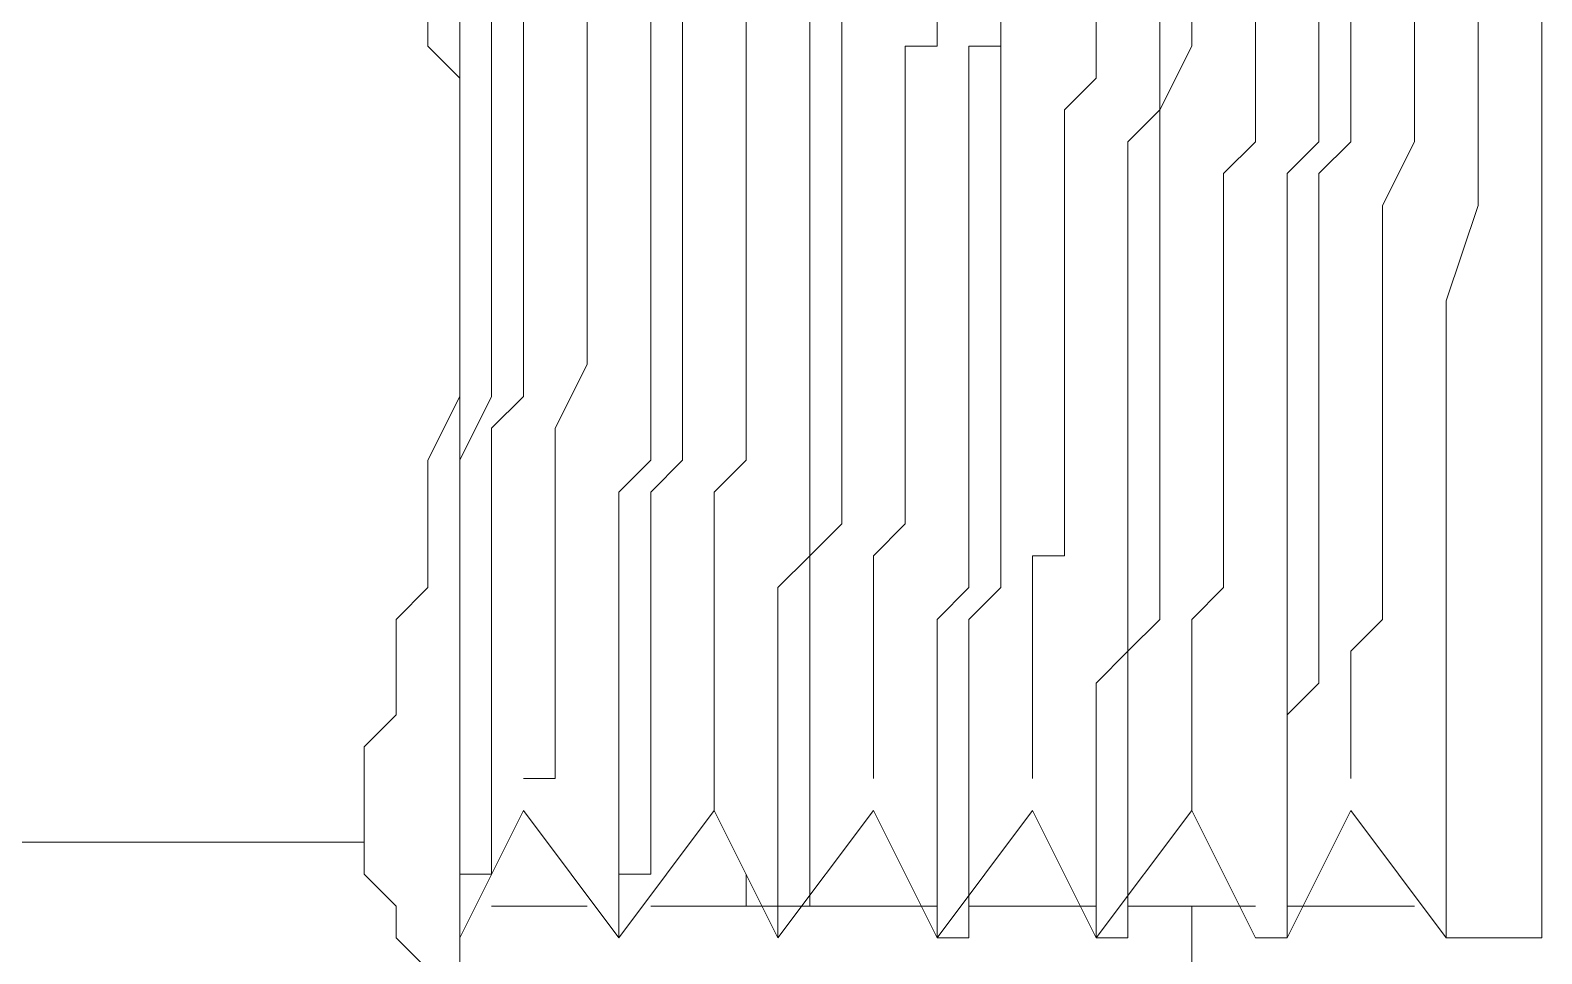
# Model space of a CAD drawing. Header units: millimetres. Extents: x 1341 to 37388, y -13954 to 1849.
# Drawn here: x 29659.15 to 29674.17, y 345.6 to 354.77 of the extents above; entities that cross this region are included whole.
import ezdxf

# ---------------------------------------------------------------- set-up
doc = ezdxf.new("R2010")
doc.units = ezdxf.units.MM
doc.layers.add('COMPONENTE', color=3, linetype='Continuous')

# ---------------------------------------------------------------- blocks, each defined once
blk = doc.blocks.new('TRANFORMADOR_IP00_TRAEL_VISTA_FRONT')
at = {"layer": 'COMPONENTE', "linetype": 'Continuous', "lineweight": 0}
for points in [[(5239.245, 3485.913), (5239.245, 3477.373)], [(5250, 3484.015), (5250, 3470.73)], [(5238.929, 3479.587), (5238.929, 3479.903)], [(5239.561, 3479.587), (5239.561, 3479.903)], [(5239.878, 3479.587), (5239.878, 3479.903)], [(5240.51, 3479.587), (5240.51, 3479.903)], [(5241.143, 3479.587), (5241.143, 3479.903)], [(5241.459, 3479.587), (5241.459, 3479.903)], [(5242.092, 3479.587), (5242.092, 3479.903)], [(5242.724, 3479.587), (5242.724, 3479.903)], [(5243.041, 3479.587), (5243.041, 3479.903)], [(5243.99, 3479.587), (5243.99, 3479.903)], [(5244.622, 3479.587), (5244.622, 3479.903)], [(5244.622, 3479.587), (5244.622, 3479.903)], [(5245.571, 3479.587), (5245.571, 3479.903)], [(5246.204, 3479.587), (5246.204, 3479.903)], [(5246.52, 3479.587), (5246.52, 3479.903)], [(5247.153, 3479.587), (5247.153, 3479.903)], [(5247.785, 3479.587), (5247.785, 3479.903)], [(5248.102, 3479.587), (5248.102, 3479.903)], [(5248.734, 3479.587), (5248.734, 3479.903)], [(5249.367, 3479.587), (5249.367, 3479.903)], [(5239.245, 3479.27), (5238.929, 3479.587)], [(5239.561, 3478.954), (5239.561, 3479.587)], [(5239.561, 3479.587), (5239.561, 3479.587)], [(5239.878, 3479.27), (5239.878, 3479.587)], [(5240.51, 3479.27), (5240.51, 3479.587)], [(5240.51, 3479.587), (5240.51, 3479.587)], [(5241.143, 3478.954), (5241.143, 3479.587)], [(5241.143, 3479.587), (5241.143, 3479.587)], [(5241.459, 3479.27), (5241.459, 3479.587)], [(5242.092, 3479.27), (5242.092, 3479.587)], [(5242.092, 3479.587), (5242.092, 3479.587)], [(5242.724, 3478.954), (5242.724, 3479.587)], [(5242.724, 3479.587), (5242.724, 3479.587)], [(5243.041, 3479.27), (5243.041, 3479.587)], [(5243.673, 3479.27), (5243.673, 3479.587)], [(5243.673, 3479.587), (5243.99, 3479.587)], [(5244.306, 3478.954), (5244.306, 3479.587)], [(5244.306, 3479.587), (5244.622, 3479.587)], [(5244.622, 3479.27), (5244.622, 3479.587)], [(5245.571, 3479.27), (5245.571, 3479.587)], [(5245.571, 3479.587), (5245.571, 3479.587)], [(5246.204, 3478.954), (5246.52, 3479.587)], [(5246.204, 3478.954), (5246.204, 3479.587)], [(5246.204, 3479.587), (5246.204, 3479.587)], [(5246.52, 3479.587), (5246.52, 3479.587)], [(5247.153, 3479.27), (5247.153, 3479.587)], [(5247.153, 3479.587), (5247.153, 3479.587)], [(5247.785, 3479.27), (5247.785, 3479.587)], [(5248.102, 3479.27), (5248.102, 3479.587)], [(5248.734, 3479.27), (5248.734, 3479.587)], [(5248.734, 3479.587), (5248.734, 3479.587)], [(5249.367, 3478.954), (5249.367, 3479.587)], [(5249.367, 3479.587), (5249.367, 3479.587)], [(5239.245, 3478.954), (5239.245, 3479.27)], [(5239.878, 3478.954), (5239.878, 3479.27)], [(5240.51, 3478.954), (5240.51, 3479.27)], [(5241.459, 3478.954), (5241.459, 3479.27)], [(5242.092, 3478.954), (5242.092, 3479.27)], [(5243.041, 3478.954), (5243.041, 3479.27)], [(5243.673, 3478.954), (5243.673, 3479.27)], [(5244.622, 3478.954), (5244.622, 3479.27)], [(5245.255, 3478.954), (5245.571, 3479.27)], [(5247.153, 3478.954), (5247.153, 3479.27)], [(5247.785, 3478.954), (5247.785, 3479.27)], [(5248.102, 3478.954), (5248.102, 3479.27)], [(5248.734, 3478.954), (5248.734, 3479.27)], [(5239.245, 3478.638), (5239.245, 3478.954)], [(5239.561, 3478.638), (5239.561, 3478.954)], [(5239.878, 3478.638), (5239.878, 3478.954)], [(5240.51, 3478.638), (5240.51, 3478.954)], [(5241.143, 3478.638), (5241.143, 3478.954)], [(5241.459, 3478.638), (5241.459, 3478.954)], [(5242.092, 3478.638), (5242.092, 3478.954)], [(5242.724, 3478.638), (5242.724, 3478.954)], [(5243.041, 3478.638), (5243.041, 3478.954)], [(5243.673, 3478.638), (5243.673, 3478.954)], [(5244.306, 3478.638), (5244.306, 3478.954)], [(5244.622, 3478.638), (5244.622, 3478.954)], [(5245.255, 3478.638), (5245.255, 3478.954)], [(5245.887, 3478.638), (5246.204, 3478.954)], [(5246.204, 3478.638), (5246.204, 3478.954)], [(5247.153, 3478.638), (5247.153, 3478.954)], [(5247.785, 3478.638), (5247.785, 3478.954)], [(5248.102, 3478.638), (5248.102, 3478.954)], [(5248.734, 3478.638), (5248.734, 3478.954)], [(5249.367, 3478.638), (5249.367, 3478.954)], [(5239.245, 3478.005), (5239.245, 3478.638)], [(5239.245, 3478.638), (5239.245, 3478.638)], [(5239.561, 3478.005), (5239.561, 3478.638)], [(5239.561, 3478.638), (5239.561, 3478.638)], [(5239.878, 3478.322), (5239.878, 3478.638)], [(5240.51, 3478.322), (5240.51, 3478.638)], [(5241.143, 3478.005), (5241.143, 3478.638)], [(5241.143, 3478.638), (5241.143, 3478.638)], [(5241.459, 3478.322), (5241.459, 3478.638)], [(5242.092, 3478.322), (5242.092, 3478.638)], [(5242.724, 3478.322), (5242.724, 3478.638)], [(5243.041, 3478.322), (5243.041, 3478.638)], [(5243.673, 3478.005), (5243.673, 3478.638)], [(5243.673, 3478.638), (5243.673, 3478.638)], [(5244.306, 3478.005), (5244.306, 3478.638)], [(5244.306, 3478.638), (5244.306, 3478.638)], [(5244.622, 3478.322), (5244.622, 3478.638)], [(5245.255, 3478.322), (5245.255, 3478.638)], [(5245.887, 3478.322), (5245.887, 3478.638)], [(5246.204, 3478.322), (5246.204, 3478.638)], [(5246.836, 3478.322), (5247.153, 3478.638)], [(5247.469, 3478.322), (5247.785, 3478.638)], [(5247.785, 3478.322), (5248.102, 3478.638)], [(5248.418, 3478.005), (5248.734, 3478.638)], [(5248.734, 3478.638), (5248.734, 3478.638)], [(5249.367, 3478.005), (5249.367, 3478.638)], [(5249.367, 3478.638), (5249.367, 3478.638)], [(5239.878, 3477.689), (5239.878, 3478.322)], [(5240.51, 3478.005), (5240.51, 3478.322)], [(5241.459, 3477.689), (5241.459, 3478.322)], [(5242.092, 3478.005), (5242.092, 3478.322)], [(5242.724, 3478.005), (5242.724, 3478.322)], [(5243.041, 3477.689), (5243.041, 3478.322)], [(5244.622, 3477.689), (5244.622, 3478.322)], [(5245.255, 3478.005), (5245.255, 3478.322)], [(5245.887, 3478.005), (5245.887, 3478.322)], [(5246.204, 3478.005), (5246.204, 3478.322)], [(5246.836, 3478.005), (5246.836, 3478.322)], [(5247.469, 3477.689), (5247.469, 3478.322)], [(5247.785, 3477.689), (5247.785, 3478.322)], [(5239.245, 3477.373), (5239.245, 3478.005)], [(5239.245, 3478.005), (5239.245, 3478.005)], [(5239.561, 3477.056), (5239.561, 3478.005)], [(5240.51, 3477.373), (5240.51, 3478.005)], [(5241.143, 3477.056), (5241.143, 3478.005)], [(5242.092, 3477.373), (5242.092, 3478.005)], [(5242.724, 3477.373), (5242.724, 3478.005)], [(5243.673, 3477.373), (5243.673, 3478.005)], [(5244.306, 3477.056), (5244.306, 3478.005)], [(5245.255, 3477.373), (5245.255, 3478.005)], [(5245.887, 3477.373), (5245.887, 3478.005)], [(5246.204, 3477.373), (5246.204, 3478.005)], [(5246.836, 3477.373), (5246.836, 3478.005)], [(5248.418, 3477.373), (5248.418, 3478.005)], [(5249.051, 3477.056), (5249.367, 3478.005)], [(5239.878, 3477.056), (5239.878, 3477.689)], [(5241.459, 3477.056), (5241.459, 3477.689)], [(5243.041, 3477.056), (5243.041, 3477.689)], [(5244.622, 3477.056), (5244.622, 3477.689)], [(5247.469, 3477.056), (5247.469, 3477.689)], [(5247.785, 3477.056), (5247.785, 3477.689)], [(5239.245, 3476.74), (5239.245, 3477.373)], [(5239.245, 3477.373), (5239.245, 3468.832)], [(5240.51, 3477.056), (5240.51, 3477.373)], [(5242.092, 3477.056), (5242.092, 3477.373)], [(5242.724, 3476.74), (5242.724, 3477.373)], [(5243.673, 3477.056), (5243.673, 3477.373)], [(5245.255, 3477.056), (5245.255, 3477.373)], [(5245.887, 3476.74), (5245.887, 3477.373)], [(5246.204, 3476.74), (5246.204, 3477.373)], [(5246.836, 3477.056), (5246.836, 3477.373)], [(5248.418, 3477.056), (5248.418, 3477.373)], [(5239.561, 3476.424), (5239.561, 3477.056)], [(5239.878, 3476.424), (5239.878, 3477.056)], [(5240.51, 3476.424), (5240.51, 3477.056)], [(5241.143, 3476.424), (5241.143, 3477.056)], [(5241.459, 3476.424), (5241.459, 3477.056)], [(5242.092, 3476.424), (5242.092, 3477.056)], [(5243.041, 3476.424), (5243.041, 3477.056)], [(5243.673, 3476.424), (5243.673, 3477.056)], [(5244.306, 3476.424), (5244.306, 3477.056)], [(5244.622, 3476.424), (5244.622, 3477.056)], [(5245.255, 3476.424), (5245.255, 3477.056)], [(5246.836, 3476.424), (5246.836, 3477.056)], [(5247.469, 3476.424), (5247.469, 3477.056)], [(5247.785, 3476.424), (5247.785, 3477.056)], [(5248.418, 3476.424), (5248.418, 3477.056)], [(5249.051, 3476.424), (5249.051, 3477.056)], [(5239.245, 3476.424), (5239.245, 3476.74)], [(5242.724, 3476.424), (5242.724, 3476.74)], [(5245.887, 3476.424), (5245.887, 3476.74)], [(5246.204, 3476.424), (5246.204, 3476.74)], [(5239.245, 3476.107), (5239.245, 3476.424)], [(5239.561, 3476.107), (5239.561, 3476.424)], [(5239.561, 3476.424), (5239.561, 3476.424)], [(5239.878, 3476.107), (5239.878, 3476.424)], [(5240.194, 3475.791), (5240.51, 3476.424)], [(5240.51, 3476.424), (5240.51, 3476.424)], [(5241.143, 3476.107), (5241.143, 3476.424)], [(5241.143, 3476.424), (5241.143, 3476.424)], [(5241.459, 3476.107), (5241.459, 3476.424)], [(5242.092, 3475.791), (5242.092, 3476.424)], [(5242.092, 3476.424), (5242.092, 3476.424)], [(5242.724, 3476.107), (5242.724, 3476.424)], [(5243.041, 3476.107), (5243.041, 3476.424)], [(5243.673, 3476.107), (5243.673, 3476.424)], [(5243.673, 3476.424), (5243.673, 3476.424)], [(5244.306, 3476.107), (5244.306, 3476.424)], [(5244.306, 3476.424), (5244.306, 3476.424)], [(5244.622, 3476.107), (5244.622, 3476.424)], [(5245.255, 3476.107), (5245.255, 3476.424)], [(5245.255, 3476.424), (5245.255, 3476.424)], [(5245.887, 3476.107), (5245.887, 3476.424)], [(5246.204, 3476.107), (5246.204, 3476.424)], [(5246.836, 3476.107), (5246.836, 3476.424)], [(5247.469, 3476.107), (5247.469, 3476.424)], [(5247.785, 3476.107), (5247.785, 3476.424)], [(5248.418, 3476.107), (5248.418, 3476.424)], [(5248.418, 3476.424), (5248.418, 3476.424)], [(5249.051, 3476.107), (5249.051, 3476.424)], [(5249.051, 3476.424), (5249.051, 3476.424)], [(5238.929, 3475.475), (5239.245, 3476.107)], [(5239.245, 3475.475), (5239.561, 3476.107)], [(5239.561, 3475.791), (5239.878, 3476.107)], [(5241.143, 3475.475), (5241.143, 3476.107)], [(5241.459, 3475.791), (5241.459, 3476.107)], [(5242.724, 3475.791), (5242.724, 3476.107)], [(5243.041, 3475.791), (5243.041, 3476.107)], [(5243.673, 3475.791), (5243.673, 3476.107)], [(5244.306, 3475.475), (5244.306, 3476.107)], [(5244.622, 3475.791), (5244.622, 3476.107)], [(5245.255, 3475.475), (5245.255, 3476.107)], [(5245.887, 3475.791), (5245.887, 3476.107)], [(5246.204, 3475.791), (5246.204, 3476.107)], [(5246.836, 3475.791), (5246.836, 3476.107)], [(5247.469, 3475.475), (5247.469, 3476.107)], [(5247.785, 3475.791), (5247.785, 3476.107)], [(5248.418, 3475.791), (5248.418, 3476.107)], [(5249.051, 3475.475), (5249.051, 3476.107)], [(5250, 3471.046), (5250, 3476.107)], [(5239.561, 3475.475), (5239.561, 3475.791)], [(5240.194, 3475.475), (5240.194, 3475.791)], [(5241.459, 3475.475), (5241.459, 3475.791)], [(5242.092, 3475.475), (5242.092, 3475.791)], [(5242.724, 3475.475), (5242.724, 3475.791)], [(5243.041, 3475.475), (5243.041, 3475.791)], [(5243.673, 3475.475), (5243.673, 3475.791)], [(5244.622, 3475.475), (5244.622, 3475.791)], [(5245.887, 3475.475), (5245.887, 3475.791)], [(5246.204, 3475.475), (5246.204, 3475.791)], [(5246.836, 3475.475), (5246.836, 3475.791)], [(5247.785, 3475.475), (5247.785, 3475.791)], [(5248.418, 3475.475), (5248.418, 3475.791)], [(5238.929, 3474.842), (5238.929, 3475.475)], [(5238.929, 3475.475), (5238.929, 3475.475)], [(5239.245, 3475.158), (5239.245, 3475.475)], [(5239.245, 3475.475), (5239.245, 3475.475)], [(5239.561, 3475.158), (5239.561, 3475.475)], [(5240.194, 3475.158), (5240.194, 3475.475)], [(5240.194, 3475.475), (5240.194, 3475.475)], [(5240.827, 3475.158), (5241.143, 3475.475)], [(5241.143, 3475.158), (5241.459, 3475.475)], [(5241.143, 3475.475), (5241.143, 3475.475)], [(5241.775, 3475.158), (5242.092, 3475.475)], [(5242.092, 3475.475), (5242.092, 3475.475)], [(5242.724, 3475.158), (5242.724, 3475.475)], [(5243.041, 3475.158), (5243.041, 3475.475)], [(5243.673, 3475.158), (5243.673, 3475.475)], [(5244.306, 3475.158), (5244.306, 3475.475)], [(5244.306, 3475.475), (5244.306, 3475.475)], [(5244.622, 3475.158), (5244.622, 3475.475)], [(5245.255, 3475.158), (5245.255, 3475.475)], [(5245.255, 3475.475), (5245.255, 3475.475)], [(5245.887, 3475.158), (5245.887, 3475.475)], [(5246.204, 3475.158), (5246.204, 3475.475)], [(5246.836, 3475.158), (5246.836, 3475.475)], [(5246.836, 3475.475), (5246.836, 3475.475)], [(5247.469, 3475.158), (5247.469, 3475.475)], [(5247.469, 3475.475), (5247.469, 3475.475)], [(5247.785, 3475.158), (5247.785, 3475.475)], [(5248.418, 3475.158), (5248.418, 3475.475)], [(5249.051, 3475.158), (5249.051, 3475.475)], [(5249.051, 3475.475), (5249.051, 3475.475)], [(5239.245, 3474.526), (5239.245, 3475.158)], [(5239.561, 3474.842), (5239.561, 3475.158)], [(5240.194, 3474.842), (5240.194, 3475.158)], [(5240.827, 3474.526), (5240.827, 3475.158)], [(5241.143, 3474.842), (5241.143, 3475.158)], [(5241.775, 3474.842), (5241.775, 3475.158)], [(5242.724, 3474.842), (5242.724, 3475.158)], [(5243.041, 3474.842), (5243.041, 3475.158)], [(5243.673, 3474.842), (5243.673, 3475.158)], [(5244.306, 3474.526), (5244.306, 3475.158)], [(5244.622, 3474.842), (5244.622, 3475.158)], [(5245.255, 3474.842), (5245.255, 3475.158)], [(5245.887, 3474.842), (5245.887, 3475.158)], [(5246.204, 3474.842), (5246.204, 3475.158)], [(5246.836, 3474.842), (5246.836, 3475.158)], [(5247.469, 3474.526), (5247.469, 3475.158)], [(5247.785, 3474.842), (5247.785, 3475.158)], [(5248.418, 3474.842), (5248.418, 3475.158)], [(5249.051, 3474.526), (5249.051, 3475.158)], [(5238.929, 3474.526), (5238.929, 3474.842)], [(5239.561, 3474.526), (5239.561, 3474.842)], [(5240.194, 3474.526), (5240.194, 3474.842)], [(5241.143, 3474.526), (5241.143, 3474.842)], [(5241.775, 3474.526), (5241.775, 3474.842)], [(5242.724, 3474.526), (5243.041, 3474.842)], [(5242.724, 3474.526), (5242.724, 3474.842)], [(5243.357, 3474.526), (5243.673, 3474.842)], [(5244.622, 3474.526), (5244.622, 3474.842)], [(5245.255, 3474.526), (5245.255, 3474.842)], [(5245.887, 3474.526), (5245.887, 3474.842)], [(5246.204, 3474.526), (5246.204, 3474.842)], [(5246.836, 3474.526), (5246.836, 3474.842)], [(5247.785, 3474.526), (5247.785, 3474.842)], [(5248.418, 3474.526), (5248.418, 3474.842)], [(5238.929, 3474.21), (5238.929, 3474.526)], [(5239.245, 3474.21), (5239.245, 3474.526)], [(5239.245, 3474.526), (5239.245, 3474.526)], [(5239.561, 3474.21), (5239.561, 3474.526)], [(5240.194, 3474.21), (5240.194, 3474.526)], [(5240.194, 3474.526), (5240.194, 3474.526)], [(5240.827, 3474.21), (5240.827, 3474.526)], [(5240.827, 3474.526), (5240.827, 3474.526)], [(5241.143, 3474.21), (5241.143, 3474.526)], [(5241.775, 3474.21), (5241.775, 3474.526)], [(5241.775, 3474.526), (5241.775, 3474.526)], [(5241.775, 3474.526), (5241.775, 3474.526)], [(5242.408, 3474.21), (5242.724, 3474.526)], [(5242.724, 3474.21), (5242.724, 3474.526)], [(5243.357, 3474.21), (5243.357, 3474.526)], [(5243.357, 3474.526), (5243.357, 3474.526)], [(5243.357, 3474.526), (5243.357, 3474.526)], [(5244.306, 3474.21), (5244.306, 3474.526)], [(5244.306, 3474.526), (5244.306, 3474.526)], [(5244.622, 3474.21), (5244.622, 3474.526)], [(5244.939, 3474.21), (5244.939, 3474.526)], [(5244.939, 3474.526), (5245.255, 3474.526)], [(5245.255, 3474.526), (5245.255, 3474.526)], [(5245.887, 3474.21), (5245.887, 3474.526)], [(5246.204, 3474.21), (5246.204, 3474.526)], [(5246.836, 3474.21), (5246.836, 3474.526)], [(5246.836, 3474.526), (5246.836, 3474.526)], [(5247.469, 3474.21), (5247.469, 3474.526)], [(5247.469, 3474.526), (5247.469, 3474.526)], [(5247.785, 3474.21), (5247.785, 3474.526)], [(5248.418, 3474.21), (5248.418, 3474.526)], [(5248.418, 3474.526), (5248.418, 3474.526)], [(5248.418, 3474.526), (5248.418, 3474.526)], [(5249.051, 3474.21), (5249.051, 3474.526)], [(5249.051, 3474.526), (5249.051, 3474.526)], [(5238.612, 3473.893), (5238.929, 3474.21)], [(5239.245, 3473.893), (5239.245, 3474.21)], [(5239.561, 3473.893), (5239.561, 3474.21)], [(5240.194, 3473.893), (5240.194, 3474.21)], [(5240.194, 3474.21), (5240.194, 3474.21)], [(5240.827, 3473.893), (5240.827, 3474.21)], [(5241.143, 3473.893), (5241.143, 3474.21)], [(5241.775, 3473.893), (5241.775, 3474.21)], [(5242.408, 3473.893), (5242.408, 3474.21)], [(5242.724, 3473.893), (5242.724, 3474.21)], [(5243.357, 3473.893), (5243.357, 3474.21)], [(5243.99, 3473.893), (5244.306, 3474.21)], [(5244.306, 3473.893), (5244.622, 3474.21)], [(5244.939, 3473.893), (5244.939, 3474.21)], [(5245.887, 3473.893), (5245.887, 3474.21)], [(5246.204, 3473.893), (5246.204, 3474.21)], [(5246.52, 3473.893), (5246.836, 3474.21)], [(5246.836, 3474.21), (5246.836, 3474.21)], [(5247.469, 3473.893), (5247.469, 3474.21)], [(5247.785, 3473.893), (5247.785, 3474.21)], [(5248.418, 3473.893), (5248.418, 3474.21)], [(5249.051, 3473.893), (5249.051, 3474.21)], [(5238.612, 3473.577), (5238.612, 3473.893)], [(5239.245, 3473.577), (5239.245, 3473.893)], [(5239.561, 3473.577), (5239.561, 3473.893)], [(5239.561, 3473.893), (5239.561, 3473.893)], [(5240.194, 3473.577), (5240.194, 3473.893)], [(5240.194, 3473.893), (5240.194, 3473.893)], [(5240.827, 3473.577), (5240.827, 3473.893)], [(5241.143, 3473.577), (5241.143, 3473.893)], [(5241.143, 3473.893), (5241.143, 3473.893)], [(5241.775, 3473.577), (5241.775, 3473.893)], [(5241.775, 3473.893), (5241.775, 3473.893)], [(5242.408, 3473.577), (5242.408, 3473.893)], [(5242.408, 3473.893), (5242.408, 3473.893)], [(5242.724, 3473.577), (5242.724, 3473.893)], [(5242.724, 3473.893), (5242.724, 3473.893)], [(5243.357, 3473.577), (5243.357, 3473.893)], [(5243.357, 3473.893), (5243.357, 3473.893)], [(5243.99, 3473.577), (5243.99, 3473.893)], [(5244.306, 3473.577), (5244.306, 3473.893)], [(5244.306, 3473.893), (5244.306, 3473.893)], [(5244.939, 3473.577), (5244.939, 3473.893)], [(5244.939, 3473.893), (5244.939, 3473.893)], [(5245.887, 3473.577), (5246.204, 3473.893)], [(5245.887, 3473.577), (5245.887, 3473.893)], [(5245.887, 3473.893), (5245.887, 3473.893)], [(5246.204, 3473.893), (5246.204, 3473.893)], [(5246.52, 3473.577), (5246.52, 3473.893)], [(5246.52, 3473.893), (5246.52, 3473.893)], [(5247.469, 3473.577), (5247.469, 3473.893)], [(5247.785, 3473.577), (5247.785, 3473.893)], [(5247.785, 3473.893), (5247.785, 3473.893)], [(5248.102, 3473.577), (5248.418, 3473.893)], [(5248.418, 3473.893), (5248.418, 3473.893)], [(5249.051, 3473.577), (5249.051, 3473.893)], [(5238.612, 3472.944), (5238.612, 3473.577)], [(5239.245, 3473.261), (5239.245, 3473.577)], [(5239.561, 3473.261), (5239.561, 3473.577)], [(5240.194, 3473.261), (5240.194, 3473.577)], [(5240.827, 3473.261), (5240.827, 3473.577)], [(5240.827, 3473.577), (5240.827, 3473.577)], [(5241.143, 3473.261), (5241.143, 3473.577)], [(5241.775, 3473.261), (5241.775, 3473.577)], [(5241.775, 3473.577), (5241.775, 3473.577)], [(5242.408, 3473.261), (5242.408, 3473.577)], [(5242.724, 3473.261), (5242.724, 3473.577)], [(5243.357, 3473.261), (5243.357, 3473.577)], [(5243.99, 3473.261), (5243.99, 3473.577)], [(5243.99, 3473.577), (5243.99, 3473.577)], [(5244.306, 3473.261), (5244.306, 3473.577)], [(5244.939, 3473.261), (5244.939, 3473.577)], [(5244.939, 3473.577), (5244.939, 3473.577)], [(5245.571, 3473.261), (5245.887, 3473.577)], [(5245.887, 3473.261), (5245.887, 3473.577)], [(5245.887, 3473.577), (5245.887, 3473.577)], [(5246.52, 3473.261), (5246.52, 3473.577)], [(5247.469, 3473.261), (5247.469, 3473.577)], [(5247.469, 3473.577), (5247.469, 3473.577)], [(5247.785, 3473.261), (5247.785, 3473.577)], [(5248.102, 3473.261), (5248.102, 3473.577)], [(5249.051, 3473.261), (5249.051, 3473.577)], [(5249.051, 3473.577), (5249.051, 3473.577)], [(5239.245, 3472.944), (5239.245, 3473.261)], [(5239.245, 3473.261), (5239.245, 3473.261)], [(5239.561, 3472.944), (5239.561, 3473.261)], [(5239.561, 3473.261), (5239.561, 3473.261)], [(5240.194, 3472.944), (5240.194, 3473.261)], [(5240.194, 3473.261), (5240.194, 3473.261)], [(5240.827, 3472.944), (5240.827, 3473.261)], [(5240.827, 3473.261), (5240.827, 3473.261)], [(5241.143, 3472.944), (5241.143, 3473.261)], [(5241.143, 3473.261), (5241.143, 3473.261)], [(5241.775, 3472.944), (5241.775, 3473.261)], [(5241.775, 3473.261), (5241.775, 3473.261)], [(5241.775, 3473.261), (5241.775, 3473.261)], [(5242.408, 3472.944), (5242.408, 3473.261)], [(5242.408, 3473.261), (5242.408, 3473.261)], [(5242.724, 3472.944), (5242.724, 3473.261)], [(5242.724, 3473.261), (5242.724, 3473.261)], [(5243.357, 3472.944), (5243.357, 3473.261)], [(5243.357, 3473.261), (5243.357, 3473.261)], [(5243.99, 3472.944), (5243.99, 3473.261)], [(5243.99, 3473.261), (5243.99, 3473.261)], [(5244.306, 3472.944), (5244.306, 3473.261)], [(5244.306, 3473.261), (5244.306, 3473.261)], [(5244.939, 3472.944), (5244.939, 3473.261)], [(5244.939, 3473.261), (5244.939, 3473.261)], [(5244.939, 3473.261), (5244.939, 3473.261)], [(5245.571, 3472.944), (5245.571, 3473.261)], [(5245.571, 3473.261), (5245.571, 3473.261)], [(5245.887, 3472.944), (5245.887, 3473.261)], [(5245.887, 3473.261), (5245.887, 3473.261)], [(5246.52, 3472.944), (5246.52, 3473.261)], [(5246.52, 3473.261), (5246.52, 3473.261)], [(5247.469, 3472.944), (5247.785, 3473.261)], [(5247.469, 3472.944), (5247.469, 3473.261)], [(5247.469, 3473.261), (5247.469, 3473.261)], [(5247.785, 3473.261), (5247.785, 3473.261)], [(5248.102, 3472.944), (5248.102, 3473.261)], [(5248.102, 3473.261), (5248.102, 3473.261)], [(5249.051, 3472.944), (5249.051, 3473.261)], [(5249.051, 3473.261), (5249.051, 3473.261)], [(5238.296, 3472.628), (5238.612, 3472.944)], [(5239.245, 3472.628), (5239.245, 3472.944)], [(5239.245, 3472.944), (5239.245, 3472.944)], [(5239.245, 3472.944), (5239.245, 3472.944)], [(5239.245, 3472.944), (5239.245, 3472.944)], [(5239.561, 3472.628), (5239.561, 3472.944)], [(5239.561, 3472.944), (5239.561, 3472.944)], [(5239.561, 3472.944), (5239.561, 3472.944)], [(5240.194, 3472.628), (5240.194, 3472.944)], [(5240.194, 3472.944), (5240.194, 3472.944)], [(5240.194, 3472.944), (5240.194, 3472.944)], [(5240.827, 3472.628), (5240.827, 3472.944)], [(5240.827, 3472.944), (5240.827, 3472.944)], [(5240.827, 3472.944), (5240.827, 3472.944)], [(5240.827, 3472.944), (5240.827, 3472.944)], [(5241.143, 3472.628), (5241.143, 3472.944)], [(5241.143, 3472.944), (5241.143, 3472.944)], [(5241.143, 3472.944), (5241.143, 3472.944)], [(5241.143, 3472.944), (5241.143, 3472.944)], [(5241.775, 3472.628), (5241.775, 3472.944)], [(5241.775, 3472.944), (5241.775, 3472.944)], [(5241.775, 3472.944), (5241.775, 3472.944)], [(5241.775, 3472.944), (5241.775, 3472.944)], [(5241.775, 3472.944), (5241.775, 3472.944)], [(5242.408, 3472.628), (5242.408, 3472.944)], [(5242.408, 3472.944), (5242.408, 3472.944)], [(5242.408, 3472.944), (5242.408, 3472.944)], [(5242.724, 3472.628), (5242.724, 3472.944)], [(5242.724, 3472.944), (5242.724, 3472.944)], [(5242.724, 3472.944), (5242.724, 3472.944)], [(5242.724, 3472.944), (5242.724, 3472.944)], [(5243.357, 3472.628), (5243.357, 3472.944)], [(5243.357, 3472.944), (5243.357, 3472.944)], [(5243.357, 3472.944), (5243.357, 3472.944)], [(5243.357, 3472.944), (5243.357, 3472.944)], [(5243.99, 3472.628), (5243.99, 3472.944)], [(5243.99, 3472.944), (5243.99, 3472.944)], [(5243.99, 3472.944), (5243.99, 3472.944)], [(5243.99, 3472.944), (5243.99, 3472.944)], [(5244.306, 3472.628), (5244.306, 3472.944)], [(5244.306, 3472.944), (5244.306, 3472.944)], [(5244.306, 3472.944), (5244.306, 3472.944)], [(5244.939, 3472.628), (5244.939, 3472.944)], [(5244.939, 3472.944), (5244.939, 3472.944)], [(5244.939, 3472.944), (5244.939, 3472.944)], [(5245.571, 3472.628), (5245.571, 3472.944)], [(5245.571, 3472.944), (5245.571, 3472.944)], [(5245.571, 3472.944), (5245.571, 3472.944)], [(5245.887, 3472.628), (5245.887, 3472.944)], [(5245.887, 3472.944), (5245.887, 3472.944)], [(5245.887, 3472.944), (5245.887, 3472.944)], [(5246.52, 3472.628), (5246.52, 3472.944)], [(5246.52, 3472.944), (5246.52, 3472.944)], [(5246.52, 3472.944), (5246.52, 3472.944)], [(5246.52, 3472.944), (5246.52, 3472.944)], [(5247.469, 3472.628), (5247.469, 3472.944)], [(5247.469, 3472.944), (5247.469, 3472.944)], [(5247.469, 3472.944), (5247.469, 3472.944)], [(5247.469, 3472.944), (5247.469, 3472.944)], [(5247.469, 3472.628), (5247.469, 3472.944)], [(5247.469, 3472.944), (5247.469, 3472.944)], [(5247.469, 3472.944), (5247.469, 3472.944)], [(5247.469, 3472.944), (5247.469, 3472.944)], [(5248.102, 3472.628), (5248.102, 3472.944)], [(5248.102, 3472.944), (5248.102, 3472.944)], [(5248.102, 3472.944), (5248.102, 3472.944)], [(5249.051, 3472.628), (5249.051, 3472.944)], [(5249.051, 3472.944), (5249.051, 3472.944)], [(5249.051, 3472.944), (5249.051, 3472.944)], [(5249.051, 3472.944), (5249.051, 3472.944)], [(5238.296, 3472.312), (5238.296, 3472.628)], [(5239.245, 3472.312), (5239.245, 3472.628)], [(5239.245, 3472.628), (5239.245, 3472.628)], [(5239.561, 3472.312), (5239.561, 3472.628)], [(5239.561, 3472.628), (5239.561, 3472.628)], [(5239.561, 3472.628), (5239.561, 3472.628)], [(5240.194, 3472.312), (5240.194, 3472.628)], [(5240.194, 3472.628), (5240.194, 3472.628)], [(5240.827, 3472.312), (5240.827, 3472.628)], [(5240.827, 3472.628), (5240.827, 3472.628)], [(5241.143, 3472.312), (5241.143, 3472.628)], [(5241.143, 3472.628), (5241.143, 3472.628)], [(5241.775, 3472.312), (5241.775, 3472.628)], [(5241.775, 3472.628), (5241.775, 3472.628)], [(5242.408, 3472.312), (5242.408, 3472.628)], [(5242.408, 3472.628), (5242.408, 3472.628)], [(5242.408, 3472.628), (5242.408, 3472.628)], [(5242.724, 3472.312), (5242.724, 3472.628)], [(5242.724, 3472.628), (5242.724, 3472.628)], [(5243.357, 3472.312), (5243.357, 3472.628)], [(5243.357, 3472.628), (5243.357, 3472.628)], [(5243.357, 3472.628), (5243.357, 3472.628)], [(5243.99, 3472.312), (5243.99, 3472.628)], [(5243.99, 3472.628), (5243.99, 3472.628)], [(5244.306, 3472.312), (5244.306, 3472.628)], [(5244.306, 3472.628), (5244.306, 3472.628)], [(5244.306, 3472.628), (5244.306, 3472.628)], [(5244.939, 3472.312), (5244.939, 3472.628)], [(5244.939, 3472.628), (5244.939, 3472.628)], [(5245.571, 3472.312), (5245.571, 3472.628)], [(5245.571, 3472.628), (5245.571, 3472.628)], [(5245.571, 3472.628), (5245.571, 3472.628)], [(5245.887, 3472.312), (5245.887, 3472.628)], [(5245.887, 3472.628), (5245.887, 3472.628)], [(5245.887, 3472.628), (5245.887, 3472.628)], [(5246.52, 3472.312), (5246.52, 3472.628)], [(5246.52, 3472.628), (5246.52, 3472.628)], [(5246.52, 3472.628), (5246.52, 3472.628)], [(5246.52, 3472.628), (5246.52, 3472.628)], [(5247.469, 3472.312), (5247.469, 3472.628)], [(5247.469, 3472.628), (5247.469, 3472.628)], [(5247.469, 3472.312), (5247.469, 3472.628)], [(5247.469, 3472.628), (5247.469, 3472.628)], [(5248.102, 3472.312), (5248.102, 3472.628)], [(5248.102, 3472.628), (5248.102, 3472.628)], [(5248.102, 3472.628), (5248.102, 3472.628)], [(5249.051, 3472.312), (5249.051, 3472.628)], [(5249.051, 3472.628), (5249.051, 3472.628)], [(5238.296, 3471.679), (5238.296, 3472.312)], [(5239.245, 3471.995), (5239.245, 3472.312)], [(5239.245, 3472.312), (5239.245, 3472.312)], [(5239.245, 3472.312), (5239.245, 3472.312)], [(5239.245, 3472.312), (5239.245, 3472.312)], [(5239.561, 3471.995), (5239.561, 3472.312)], [(5239.561, 3472.312), (5239.561, 3472.312)], [(5239.561, 3472.312), (5239.561, 3472.312)], [(5239.561, 3472.312), (5239.561, 3472.312)], [(5239.878, 3472.312), (5239.878, 3472.312)], [(5239.878, 3472.312), (5239.878, 3472.312)], [(5239.878, 3472.312), (5239.878, 3472.312)], [(5239.878, 3472.312), (5239.878, 3472.312)], [(5239.878, 3472.312), (5239.878, 3472.312)], [(5239.878, 3472.312), (5239.878, 3472.312)], [(5239.878, 3472.312), (5239.878, 3472.312)], [(5239.878, 3472.312), (5239.878, 3472.312)], [(5239.878, 3472.312), (5239.878, 3472.312)], [(5239.878, 3472.312), (5239.878, 3472.312)], [(5239.878, 3472.312), (5239.878, 3472.312)], [(5239.878, 3472.312), (5239.878, 3472.312)], [(5239.878, 3472.312), (5239.878, 3472.312)], [(5239.878, 3472.312), (5240.194, 3472.312)], [(5240.827, 3471.995), (5240.827, 3472.312)], [(5240.827, 3472.312), (5240.827, 3472.312)], [(5240.827, 3472.312), (5240.827, 3472.312)], [(5240.827, 3472.312), (5240.827, 3472.312)], [(5241.143, 3471.995), (5241.143, 3472.312)], [(5241.143, 3472.312), (5241.143, 3472.312)], [(5241.143, 3472.312), (5241.143, 3472.312)], [(5241.143, 3472.312), (5241.143, 3472.312)], [(5241.775, 3471.995), (5241.775, 3472.312)], [(5241.775, 3472.312), (5241.775, 3472.312)], [(5241.775, 3472.312), (5241.775, 3472.312)], [(5241.775, 3472.312), (5241.775, 3472.312)], [(5241.775, 3472.312), (5241.775, 3472.312)], [(5241.775, 3472.312), (5241.775, 3472.312)], [(5241.775, 3472.312), (5241.775, 3472.312)], [(5241.775, 3472.312), (5241.775, 3472.312)], [(5241.775, 3472.312), (5241.775, 3472.312)], [(5241.775, 3472.312), (5241.775, 3472.312)], [(5242.408, 3471.995), (5242.408, 3472.312)], [(5242.408, 3472.312), (5242.408, 3472.312)], [(5242.408, 3472.312), (5242.408, 3472.312)], [(5242.408, 3472.312), (5242.408, 3472.312)], [(5242.724, 3471.995), (5242.724, 3472.312)], [(5242.724, 3472.312), (5242.724, 3472.312)], [(5242.724, 3472.312), (5242.724, 3472.312)], [(5242.724, 3472.312), (5242.724, 3472.312)], [(5243.357, 3472.312), (5243.357, 3472.312)], [(5243.357, 3472.312), (5243.357, 3472.312)], [(5243.357, 3472.312), (5243.357, 3472.312)], [(5243.357, 3472.312), (5243.357, 3472.312)], [(5243.357, 3472.312), (5243.357, 3472.312)], [(5243.357, 3472.312), (5243.357, 3472.312)], [(5243.357, 3472.312), (5243.357, 3472.312)], [(5243.357, 3472.312), (5243.357, 3472.312)], [(5243.357, 3472.312), (5243.357, 3472.312)], [(5243.357, 3472.312), (5243.357, 3472.312)], [(5243.357, 3472.312), (5243.357, 3472.312)], [(5243.357, 3472.312), (5243.357, 3472.312)], [(5243.357, 3472.312), (5243.357, 3472.312)], [(5243.99, 3471.995), (5243.99, 3472.312)], [(5243.99, 3472.312), (5243.99, 3472.312)], [(5243.99, 3472.312), (5243.99, 3472.312)], [(5243.99, 3472.312), (5243.99, 3472.312)], [(5244.306, 3471.995), (5244.306, 3472.312)], [(5244.306, 3472.312), (5244.306, 3472.312)], [(5244.306, 3472.312), (5244.306, 3472.312)], [(5244.306, 3472.312), (5244.306, 3472.312)], [(5244.939, 3472.312), (5244.939, 3472.312)], [(5244.939, 3472.312), (5244.939, 3472.312)], [(5244.939, 3472.312), (5244.939, 3472.312)], [(5244.939, 3472.312), (5244.939, 3472.312)], [(5244.939, 3472.312), (5244.939, 3472.312)], [(5244.939, 3472.312), (5244.939, 3472.312)], [(5244.939, 3472.312), (5244.939, 3472.312)], [(5244.939, 3472.312), (5244.939, 3472.312)], [(5244.939, 3472.312), (5244.939, 3472.312)], [(5244.939, 3472.312), (5244.939, 3472.312)], [(5244.939, 3472.312), (5244.939, 3472.312)], [(5244.939, 3472.312), (5244.939, 3472.312)], [(5244.939, 3472.312), (5244.939, 3472.312)], [(5245.571, 3471.995), (5245.571, 3472.312)], [(5245.571, 3472.312), (5245.571, 3472.312)], [(5245.571, 3472.312), (5245.571, 3472.312)], [(5245.571, 3472.312), (5245.571, 3472.312)], [(5245.887, 3471.995), (5245.887, 3472.312)], [(5245.887, 3472.312), (5245.887, 3472.312)], [(5245.887, 3472.312), (5245.887, 3472.312)], [(5245.887, 3472.312), (5245.887, 3472.312)], [(5246.52, 3471.995), (5246.52, 3472.312)], [(5246.52, 3472.312), (5246.52, 3472.312)], [(5246.52, 3472.312), (5246.52, 3472.312)], [(5246.52, 3472.312), (5246.52, 3472.312)], [(5246.52, 3472.312), (5246.52, 3472.312)], [(5246.52, 3472.312), (5246.52, 3472.312)], [(5246.52, 3472.312), (5246.52, 3472.312)], [(5246.52, 3472.312), (5246.52, 3472.312)], [(5246.52, 3472.312), (5246.52, 3472.312)], [(5246.52, 3472.312), (5246.52, 3472.312)], [(5246.52, 3472.312), (5246.52, 3472.312)], [(5246.52, 3472.312), (5246.52, 3472.312)], [(5247.469, 3471.995), (5247.469, 3472.312)], [(5247.469, 3472.312), (5247.469, 3472.312)], [(5247.469, 3472.312), (5247.469, 3472.312)], [(5247.469, 3472.312), (5247.469, 3472.312)], [(5247.469, 3471.995), (5247.469, 3472.312)], [(5247.469, 3472.312), (5247.469, 3472.312)], [(5247.469, 3472.312), (5247.469, 3472.312)], [(5247.469, 3472.312), (5247.469, 3472.312)], [(5248.102, 3472.312), (5248.102, 3472.312)], [(5248.102, 3472.312), (5248.102, 3472.312)], [(5248.102, 3472.312), (5248.102, 3472.312)], [(5248.102, 3472.312), (5248.102, 3472.312)], [(5248.102, 3472.312), (5248.102, 3472.312)], [(5248.102, 3472.312), (5248.102, 3472.312)], [(5248.102, 3472.312), (5248.102, 3472.312)], [(5248.102, 3472.312), (5248.102, 3472.312)], [(5248.102, 3472.312), (5248.102, 3472.312)], [(5248.102, 3472.312), (5248.102, 3472.312)], [(5248.102, 3472.312), (5248.102, 3472.312)], [(5248.102, 3472.312), (5248.102, 3472.312)], [(5248.102, 3472.312), (5248.102, 3472.312)], [(5248.102, 3472.312), (5248.102, 3472.312)], [(5249.051, 3471.995), (5249.051, 3472.312)], [(5249.051, 3472.312), (5249.051, 3472.312)], [(5249.051, 3472.312), (5249.051, 3472.312)], [(5249.051, 3472.312), (5249.051, 3472.312)], [(5239.245, 3470.73), (5239.878, 3471.995)], [(5239.245, 3471.679), (5239.245, 3471.995)], [(5239.245, 3471.995), (5239.245, 3471.995)], [(5239.245, 3471.995), (5239.245, 3471.995)], [(5239.561, 3471.679), (5239.561, 3471.995)], [(5239.561, 3471.995), (5239.561, 3471.995)], [(5239.561, 3471.995), (5239.561, 3471.995)], [(5239.878, 3471.995), (5240.827, 3470.73)], [(5240.827, 3470.73), (5241.775, 3471.995)], [(5240.827, 3471.679), (5240.827, 3471.995)], [(5240.827, 3471.995), (5240.827, 3471.995)], [(5240.827, 3471.995), (5240.827, 3471.995)], [(5241.143, 3471.679), (5241.143, 3471.995)], [(5241.143, 3471.995), (5241.143, 3471.995)], [(5241.143, 3471.995), (5241.143, 3471.995)], [(5241.775, 3471.995), (5242.408, 3470.73)], [(5241.775, 3471.995), (5241.775, 3471.995)], [(5241.775, 3471.995), (5241.775, 3471.995)], [(5241.775, 3471.995), (5241.775, 3471.995)], [(5242.408, 3470.73), (5243.357, 3471.995)], [(5242.408, 3471.679), (5242.408, 3471.995)], [(5242.408, 3471.995), (5242.408, 3471.995)], [(5242.408, 3471.995), (5242.408, 3471.995)], [(5242.724, 3471.679), (5242.724, 3471.995)], [(5242.724, 3471.995), (5242.724, 3471.995)], [(5242.724, 3471.995), (5242.724, 3471.995)], [(5243.357, 3471.995), (5243.99, 3470.73)], [(5243.99, 3470.73), (5244.939, 3471.995)], [(5243.99, 3471.679), (5243.99, 3471.995)], [(5243.99, 3471.995), (5243.99, 3471.995)], [(5243.99, 3471.995), (5243.99, 3471.995)], [(5244.306, 3471.679), (5244.306, 3471.995)], [(5244.306, 3471.995), (5244.306, 3471.995)], [(5244.306, 3471.995), (5244.306, 3471.995)], [(5244.939, 3471.995), (5245.571, 3470.73)], [(5245.571, 3470.73), (5246.52, 3471.995)], [(5245.571, 3471.679), (5245.571, 3471.995)], [(5245.571, 3471.995), (5245.571, 3471.995)], [(5245.571, 3471.995), (5245.571, 3471.995)], [(5245.887, 3471.679), (5245.887, 3471.995)], [(5245.887, 3471.995), (5245.887, 3471.995)], [(5245.887, 3471.995), (5245.887, 3471.995)], [(5246.52, 3471.995), (5247.153, 3470.73)], [(5247.469, 3470.73), (5248.102, 3471.995)], [(5247.469, 3471.679), (5247.469, 3471.995)], [(5247.469, 3471.995), (5247.469, 3471.995)], [(5247.469, 3471.995), (5247.469, 3471.995)], [(5247.469, 3471.679), (5247.469, 3471.995)], [(5247.469, 3471.995), (5247.469, 3471.995)], [(5247.469, 3471.995), (5247.469, 3471.995)], [(5248.102, 3471.995), (5249.051, 3470.73)], [(5249.051, 3471.679), (5249.051, 3471.995)], [(5249.051, 3471.995), (5249.051, 3471.995)], [(5249.051, 3471.995), (5249.051, 3471.995)], [(5227.858, 3471.679), (5238.296, 3471.679)], [(5238.296, 3471.363), (5238.296, 3471.679)], [(5239.245, 3471.363), (5239.245, 3471.679)], [(5239.245, 3471.679), (5239.245, 3471.679)], [(5239.245, 3471.679), (5239.245, 3471.679)], [(5239.561, 3471.363), (5239.561, 3471.679)], [(5239.561, 3471.679), (5239.561, 3471.679)], [(5240.827, 3471.363), (5240.827, 3471.679)], [(5240.827, 3471.679), (5240.827, 3471.679)], [(5240.827, 3471.679), (5240.827, 3471.679)], [(5241.143, 3471.363), (5241.143, 3471.679)], [(5241.143, 3471.679), (5241.143, 3471.679)], [(5241.143, 3471.679), (5241.143, 3471.679)], [(5242.408, 3471.363), (5242.408, 3471.679)], [(5242.408, 3471.679), (5242.408, 3471.679)], [(5242.724, 3471.363), (5242.724, 3471.679)], [(5242.724, 3471.679), (5242.724, 3471.679)], [(5242.724, 3471.679), (5242.724, 3471.679)], [(5243.99, 3471.363), (5243.99, 3471.679)], [(5243.99, 3471.679), (5243.99, 3471.679)], [(5243.99, 3471.679), (5243.99, 3471.679)], [(5244.306, 3471.363), (5244.306, 3471.679)], [(5244.306, 3471.679), (5244.306, 3471.679)], [(5244.306, 3471.679), (5244.306, 3471.679)], [(5245.571, 3471.363), (5245.571, 3471.679)], [(5245.571, 3471.679), (5245.571, 3471.679)], [(5245.887, 3471.363), (5245.887, 3471.679)], [(5245.887, 3471.679), (5245.887, 3471.679)], [(5247.469, 3471.363), (5247.469, 3471.679)], [(5247.469, 3471.679), (5247.469, 3471.679)], [(5247.469, 3471.679), (5247.469, 3471.679)], [(5247.469, 3471.363), (5247.469, 3471.679)], [(5247.469, 3471.679), (5247.469, 3471.679)], [(5247.469, 3471.679), (5247.469, 3471.679)], [(5249.051, 3471.363), (5249.051, 3471.679)], [(5249.051, 3471.679), (5249.051, 3471.679)], [(5249.051, 3471.679), (5249.051, 3471.679)], [(5238.612, 3471.046), (5238.296, 3471.363)], [(5238.296, 3471.363), (5238.296, 3471.363)], [(5239.245, 3471.046), (5239.245, 3471.363)], [(5239.245, 3471.363), (5239.245, 3471.363)], [(5239.245, 3471.363), (5239.245, 3471.363)], [(5239.245, 3471.363), (5239.245, 3471.363)], [(5239.245, 3471.363), (5239.245, 3471.363)], [(5239.245, 3471.363), (5239.245, 3471.363)], [(5239.245, 3471.363), (5239.561, 3471.363)], [(5239.245, 3471.046), (5239.245, 3471.363)], [(5239.245, 3471.363), (5239.245, 3471.363)], [(5239.245, 3471.363), (5239.245, 3471.363)], [(5239.245, 3471.363), (5239.245, 3471.363)], [(5239.245, 3471.363), (5239.245, 3471.363)], [(5239.245, 3471.363), (5239.245, 3471.363)], [(5239.245, 3471.363), (5239.245, 3471.363)], [(5240.827, 3471.046), (5240.827, 3471.363)], [(5240.827, 3471.363), (5241.143, 3471.363)], [(5240.827, 3471.046), (5240.827, 3471.363)], [(5240.827, 3471.363), (5240.827, 3471.363)], [(5240.827, 3471.363), (5240.827, 3471.363)], [(5240.827, 3471.363), (5240.827, 3471.363)], [(5240.827, 3471.363), (5240.827, 3471.363)], [(5240.827, 3471.363), (5240.827, 3471.363)], [(5240.827, 3471.363), (5240.827, 3471.363)], [(5241.143, 3471.363), (5241.143, 3471.363)], [(5241.143, 3471.363), (5241.143, 3471.363)], [(5242.092, 3471.046), (5242.092, 3471.363)], [(5242.408, 3471.046), (5242.408, 3471.363)], [(5242.408, 3471.363), (5242.408, 3471.363)], [(5242.408, 3471.363), (5242.408, 3471.363)], [(5242.408, 3471.363), (5242.408, 3471.363)], [(5242.408, 3471.363), (5242.408, 3471.363)], [(5242.408, 3471.363), (5242.408, 3471.363)], [(5242.408, 3471.363), (5242.408, 3471.363)], [(5242.724, 3471.046), (5242.724, 3471.363)], [(5242.724, 3471.363), (5242.724, 3471.363)], [(5242.724, 3471.363), (5242.724, 3471.363)], [(5242.724, 3471.363), (5242.724, 3471.363)], [(5242.724, 3471.363), (5242.724, 3471.363)], [(5242.724, 3471.363), (5242.724, 3471.363)], [(5242.724, 3471.363), (5242.724, 3471.363)], [(5243.99, 3471.046), (5243.99, 3471.363)], [(5243.99, 3471.363), (5243.99, 3471.363)], [(5243.99, 3471.363), (5243.99, 3471.363)], [(5243.99, 3471.363), (5243.99, 3471.363)], [(5243.99, 3471.363), (5243.99, 3471.363)], [(5243.99, 3471.363), (5243.99, 3471.363)], [(5243.99, 3471.363), (5243.99, 3471.363)], [(5244.306, 3471.046), (5244.306, 3471.363)], [(5244.306, 3471.363), (5244.306, 3471.363)], [(5244.306, 3471.363), (5244.306, 3471.363)], [(5244.306, 3471.363), (5244.306, 3471.363)], [(5244.306, 3471.363), (5244.306, 3471.363)], [(5244.306, 3471.363), (5244.306, 3471.363)], [(5245.571, 3471.046), (5245.571, 3471.363)], [(5245.571, 3471.363), (5245.571, 3471.363)], [(5245.571, 3471.363), (5245.571, 3471.363)], [(5245.571, 3471.363), (5245.571, 3471.363)], [(5245.571, 3471.363), (5245.571, 3471.363)], [(5245.571, 3471.363), (5245.571, 3471.363)], [(5245.571, 3471.363), (5245.571, 3471.363)], [(5245.887, 3471.046), (5245.887, 3471.363)], [(5245.887, 3471.363), (5245.887, 3471.363)], [(5245.887, 3471.363), (5245.887, 3471.363)], [(5245.887, 3471.363), (5245.887, 3471.363)], [(5245.887, 3471.363), (5245.887, 3471.363)], [(5245.887, 3471.363), (5245.887, 3471.363)], [(5245.887, 3471.363), (5245.887, 3471.363)], [(5247.469, 3471.046), (5247.469, 3471.363)], [(5247.469, 3471.363), (5247.469, 3471.363)], [(5247.469, 3471.363), (5247.469, 3471.363)], [(5247.469, 3471.363), (5247.469, 3471.363)], [(5247.469, 3471.363), (5247.469, 3471.363)], [(5247.469, 3471.363), (5247.469, 3471.363)], [(5247.469, 3471.046), (5247.469, 3471.363)], [(5247.469, 3471.363), (5247.469, 3471.363)], [(5247.469, 3471.363), (5247.469, 3471.363)], [(5247.469, 3471.363), (5247.469, 3471.363)], [(5247.469, 3471.363), (5247.469, 3471.363)], [(5247.469, 3471.363), (5247.469, 3471.363)], [(5249.051, 3471.046), (5249.051, 3471.363)], [(5249.051, 3471.363), (5249.051, 3471.363)], [(5249.051, 3471.363), (5249.051, 3471.363)], [(5249.051, 3471.363), (5249.051, 3471.363)], [(5249.051, 3471.363), (5249.051, 3471.363)], [(5249.051, 3471.363), (5249.051, 3471.363)], [(5249.051, 3471.363), (5249.051, 3471.363)], [(5238.612, 3470.73), (5238.612, 3471.046)], [(5239.245, 3471.046), (5239.245, 3470.73)], [(5239.245, 3470.73), (5239.245, 3471.046)], [(5239.245, 3471.046), (5239.245, 3471.046)], [(5239.245, 3471.046), (5239.245, 3471.046)], [(5239.245, 3471.046), (5239.245, 3471.046)], [(5239.245, 3471.046), (5239.245, 3471.046)], [(5239.245, 3471.046), (5239.245, 3471.046)], [(5239.245, 3470.73), (5239.245, 3471.046)], [(5239.245, 3471.046), (5239.245, 3471.046)], [(5239.245, 3471.046), (5239.245, 3471.046)], [(5239.245, 3471.046), (5239.245, 3471.046)], [(5240.51, 3471.046), (5239.561, 3471.046)], [(5240.827, 3470.73), (5240.827, 3471.046)], [(5240.827, 3471.046), (5240.827, 3471.046)], [(5240.827, 3471.046), (5240.827, 3471.046)], [(5240.827, 3471.046), (5240.827, 3471.046)], [(5240.827, 3471.046), (5240.827, 3471.046)], [(5240.827, 3470.73), (5240.827, 3471.046)], [(5240.827, 3471.046), (5240.827, 3471.046)], [(5240.827, 3471.046), (5240.827, 3471.046)], [(5240.827, 3471.046), (5240.827, 3471.046)], [(5240.827, 3471.046), (5240.827, 3471.046)], [(5240.827, 3471.046), (5240.827, 3471.046)], [(5242.092, 3471.046), (5241.143, 3471.046)], [(5242.408, 3471.046), (5242.092, 3471.046)], [(5242.408, 3470.73), (5242.408, 3471.046)], [(5242.408, 3471.046), (5242.408, 3471.046)], [(5242.408, 3471.046), (5242.408, 3471.046)], [(5242.408, 3471.046), (5242.408, 3471.046)], [(5242.408, 3471.046), (5242.408, 3471.046)], [(5242.408, 3471.046), (5242.724, 3471.046)], [(5242.408, 3470.73), (5242.408, 3471.046)], [(5242.408, 3471.046), (5242.408, 3471.046)], [(5242.408, 3471.046), (5242.408, 3471.046)], [(5242.408, 3471.046), (5242.408, 3471.046)], [(5242.408, 3471.046), (5242.408, 3471.046)], [(5243.99, 3471.046), (5242.724, 3471.046)], [(5242.724, 3471.046), (5242.724, 3471.046)], [(5243.99, 3470.73), (5243.99, 3471.046)], [(5243.99, 3471.046), (5243.99, 3471.046)], [(5243.99, 3471.046), (5243.99, 3471.046)], [(5243.99, 3471.046), (5243.99, 3471.046)], [(5243.99, 3471.046), (5243.99, 3471.046)], [(5243.99, 3471.046), (5243.99, 3471.046)], [(5245.571, 3471.046), (5244.306, 3471.046)], [(5244.306, 3470.73), (5244.306, 3471.046)], [(5244.306, 3471.046), (5244.306, 3471.046)], [(5244.306, 3471.046), (5244.306, 3471.046)], [(5244.306, 3471.046), (5244.306, 3471.046)], [(5244.306, 3471.046), (5244.306, 3471.046)], [(5244.306, 3471.046), (5244.306, 3471.046)], [(5245.571, 3470.73), (5245.571, 3471.046)], [(5245.571, 3471.046), (5245.571, 3471.046)], [(5245.571, 3471.046), (5245.571, 3471.046)], [(5245.571, 3471.046), (5245.571, 3471.046)], [(5245.571, 3471.046), (5245.571, 3471.046)], [(5247.153, 3471.046), (5245.887, 3471.046)], [(5245.887, 3470.73), (5245.887, 3471.046)], [(5245.887, 3471.046), (5245.887, 3471.046)], [(5245.887, 3471.046), (5245.887, 3471.046)], [(5245.887, 3471.046), (5245.887, 3471.046)], [(5245.887, 3471.046), (5245.887, 3471.046)], [(5246.52, 3449.537), (5246.52, 3471.046)], [(5247.469, 3470.73), (5247.469, 3471.046)], [(5248.734, 3471.046), (5247.469, 3471.046)], [(5247.469, 3470.73), (5247.469, 3471.046)], [(5247.469, 3471.046), (5247.469, 3471.046)], [(5247.469, 3471.046), (5247.469, 3471.046)], [(5247.469, 3471.046), (5247.469, 3471.046)], [(5247.469, 3471.046), (5247.469, 3471.046)], [(5247.469, 3471.046), (5247.469, 3471.046)], [(5247.469, 3471.046), (5247.469, 3471.046)], [(5247.469, 3471.046), (5247.469, 3471.046)], [(5247.469, 3470.73), (5247.469, 3471.046)], [(5247.469, 3471.046), (5247.469, 3471.046)], [(5247.469, 3471.046), (5247.469, 3471.046)], [(5247.469, 3471.046), (5247.469, 3471.046)], [(5247.469, 3471.046), (5247.469, 3471.046)], [(5249.051, 3470.73), (5249.051, 3471.046)], [(5249.051, 3471.046), (5249.051, 3471.046)], [(5249.051, 3471.046), (5249.051, 3471.046)], [(5249.051, 3471.046), (5249.051, 3471.046)], [(5249.051, 3471.046), (5249.051, 3471.046)], [(5249.051, 3471.046), (5249.051, 3471.046)], [(5238.929, 3470.414), (5238.612, 3470.73)], [(5238.612, 3470.73), (5238.612, 3470.73)], [(5239.245, 3470.73), (5239.245, 3470.73)], [(5239.245, 3470.73), (5239.245, 3470.73)], [(5239.245, 3470.73), (5239.245, 3470.73)], [(5239.245, 3470.73), (5239.245, 3470.73)], [(5239.245, 3470.73), (5239.245, 3470.73)], [(5239.245, 3470.73), (5239.245, 3470.73)], [(5239.245, 3470.73), (5239.245, 3470.73)], [(5239.245, 3470.73), (5239.245, 3470.73)], [(5239.245, 3470.73), (5239.245, 3470.73)], [(5239.245, 3470.73), (5239.245, 3470.73)], [(5239.245, 3470.73), (5239.245, 3470.73)], [(5239.245, 3470.73), (5239.245, 3470.73)], [(5239.245, 3470.73), (5239.245, 3470.73)], [(5239.245, 3470.73), (5239.245, 3470.73)], [(5240.827, 3470.73), (5240.827, 3470.73)], [(5240.827, 3470.73), (5240.827, 3470.73)], [(5240.827, 3470.73), (5240.827, 3470.73)], [(5240.827, 3470.73), (5240.827, 3470.73)], [(5240.827, 3470.73), (5240.827, 3470.73)], [(5240.827, 3470.73), (5240.827, 3470.73)], [(5240.827, 3470.73), (5240.827, 3470.73)], [(5240.827, 3470.73), (5240.827, 3470.73)], [(5240.827, 3470.73), (5240.827, 3470.73)], [(5240.827, 3470.73), (5240.827, 3470.73)], [(5240.827, 3470.73), (5240.827, 3470.73)], [(5240.827, 3470.73), (5240.827, 3470.73)], [(5240.827, 3470.73), (5240.827, 3470.73)], [(5242.408, 3470.73), (5242.408, 3470.73)], [(5242.408, 3470.73), (5242.408, 3470.73)], [(5242.408, 3470.73), (5242.408, 3470.73)], [(5242.408, 3470.73), (5242.408, 3470.73)], [(5242.408, 3470.73), (5242.408, 3470.73)], [(5242.408, 3470.73), (5242.408, 3470.73)], [(5242.408, 3470.73), (5242.408, 3470.73)], [(5242.408, 3470.73), (5242.408, 3470.73)], [(5242.408, 3470.73), (5242.408, 3470.73)], [(5243.99, 3470.73), (5243.99, 3470.73)], [(5243.99, 3470.73), (5243.99, 3470.73)], [(5243.99, 3470.73), (5243.99, 3470.73)], [(5243.99, 3470.73), (5243.99, 3470.73)], [(5243.99, 3470.73), (5244.306, 3470.73)], [(5243.99, 3470.73), (5243.99, 3470.73)], [(5243.99, 3470.73), (5243.99, 3470.73)], [(5243.99, 3470.73), (5243.99, 3470.73)], [(5243.99, 3470.73), (5243.99, 3470.73)], [(5245.571, 3470.73), (5245.571, 3470.73)], [(5245.571, 3470.73), (5245.571, 3470.73)], [(5245.571, 3470.73), (5245.571, 3470.73)], [(5245.571, 3470.73), (5245.571, 3470.73)], [(5245.571, 3470.73), (5245.887, 3470.73)], [(5245.571, 3470.73), (5245.571, 3470.73)], [(5245.571, 3470.73), (5245.571, 3470.73)], [(5245.571, 3470.73), (5245.571, 3470.73)], [(5245.571, 3470.73), (5245.571, 3470.73)], [(5245.571, 3470.73), (5245.571, 3470.73)], [(5245.571, 3470.73), (5245.571, 3470.73)], [(5245.571, 3470.73), (5245.571, 3470.73)], [(5245.887, 3470.73), (5245.887, 3470.73)], [(5245.887, 3470.73), (5245.887, 3470.73)], [(5245.887, 3470.73), (5245.887, 3470.73)], [(5245.887, 3470.73), (5245.887, 3470.73)], [(5247.153, 3470.73), (5247.469, 3470.73)], [(5247.469, 3470.73), (5247.469, 3470.73)], [(5247.469, 3470.73), (5247.469, 3470.73)], [(5247.469, 3470.73), (5247.469, 3470.73)], [(5247.469, 3470.73), (5247.469, 3470.73)], [(5247.469, 3470.73), (5247.469, 3470.73)], [(5247.469, 3470.73), (5247.469, 3470.73)], [(5247.469, 3470.73), (5247.469, 3470.73)], [(5247.469, 3470.73), (5247.469, 3470.73)], [(5247.469, 3470.73), (5247.469, 3470.73)], [(5247.469, 3470.73), (5247.469, 3470.73)], [(5247.469, 3470.73), (5247.469, 3470.73)], [(5247.469, 3470.73), (5247.469, 3470.73)], [(5249.051, 3470.73), (5250, 3470.73)], [(5249.051, 3470.73), (5249.051, 3470.73)], [(5249.051, 3470.73), (5249.051, 3470.73)], [(5249.051, 3470.73), (5249.051, 3470.73)], [(5249.051, 3470.73), (5249.051, 3470.73)], [(5249.051, 3470.73), (5249.051, 3470.73)]]:
    blk.add_lwpolyline(points, dxfattribs=at)

msp = doc.modelspace()

# ---------------------------------------------------------------- block references
at = {"linetype": 'ByBlock'}
msp.add_blockref('TRANFORMADOR_IP00_TRAEL_VISTA_FRONT', (24424.173, -3124.971), dxfattribs=at)

doc.saveas('drawing.dxf')
